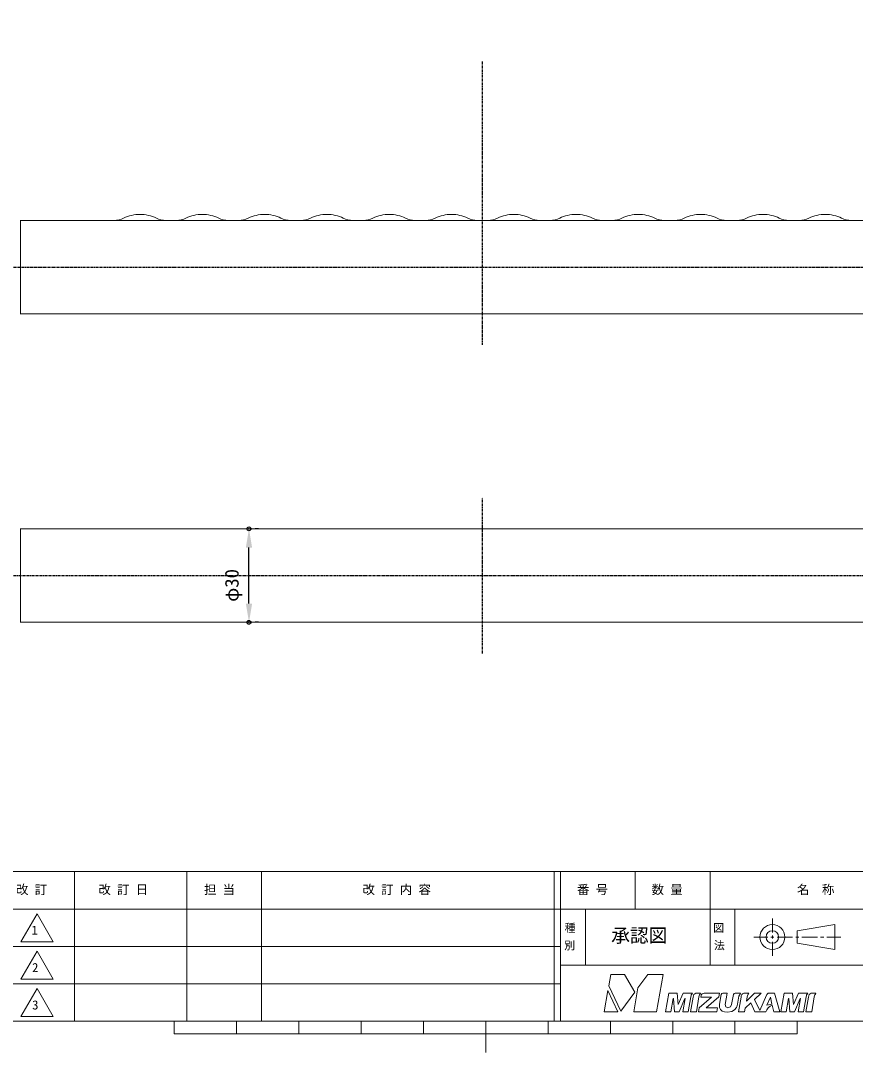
# Model space of a CAD drawing. Units: millimetres on the paper. Extents: x -203 to 203, y -143 to 143.
# Drawn here: x -74.7 to 59.3, y -143 to 22.5 of the extents above; entities that cross this region are included whole.
import ezdxf
from ezdxf.enums import TextEntityAlignment as Align

# ---------------------------------------------------------------- set-up
doc = ezdxf.new("R2010")
doc.units = ezdxf.units.MM
doc.header["$PDMODE"] = 32
doc.header["$PDSIZE"] = 0.6
doc.linetypes.add('USER1', pattern=[0.629921, 0.393701, -0.07874, 0.07874, -0.07874])
for name, color, linetype, lineweight in [('0-1_DIMENSION_LINES$02_DIMENSI', 7, 'Continuous', 25), ('0-3_DIMENSION_LINES$01_CENTER_', 7, 'USER1', 25), ('0-4_DIMENSION_LINES$03_LINES', 7, 'Continuous', 18), ('0-5_図面_FORMAT$03_TEXT', 7, 'Continuous', 18), ('0-6_図面_FORMAT$02_LOGO$01_MZ_LO', 7, 'Continuous', 18), ('0-8_図面_FORMAT$01_WAKU$OUT_LINE', 6, 'Continuous', 18), ('0-9_図面_FORMAT$01_WAKU$SUB_LINE', 7, 'Continuous', 18)]:
    doc.layers.add(name, color=color, linetype=linetype, lineweight=lineweight)
doc.styles.add('ＭＳ ゴシック', font='')
doc.styles.get('ＭＳ ゴシック').set_extended_font_data('MS Gothic')

# ---------------------------------------------------------------- blocks, each defined once
blk = doc.blocks.new('X33')
at = {"layer": '0-5_図面_FORMAT$03_TEXT', "style": 'ＭＳ ゴシック'}
for s, p in [('種', (427.306, 17.886)), ('別', (427.201, 12.263))]:
    blk.add_text(s, height=2.566, dxfattribs=at).set_placement(p, align=Align.BOTTOM_LEFT)
blk = doc.blocks.new('X34')
at = {"layer": '0-5_図面_FORMAT$03_TEXT', "style": 'ＭＳ ゴシック'}
for s, p in [('図', (475.005, 17.886)), ('法', (475.236, 12.263))]:
    blk.add_text(s, height=2.566, dxfattribs=at).set_placement(p, align=Align.BOTTOM_LEFT)

msp = doc.modelspace()

# ---------------------------------------------------------------- linework, layer by layer
at = {"layer": '0-1_DIMENSION_LINES$02_DIMENSI'}
for p, q in [((-36.5, -59), (-37, -59)), ((-38, -71), (-38, -62)), ((-36.5, -74), (-37, -74))]:
    msp.add_line(p, q, dxfattribs=at)
for p in [(-38, -59), (-38, -74)]:
    msp.add_point(p, dxfattribs=at)
for points in [[(-37.5, -62), (-38.5, -62), (-38, -59)], [(-38.5, -71), (-37.5, -71), (-38, -74)]]:
    msp.add_solid(points, dxfattribs=at)
at = {"layer": '0-3_DIMENSION_LINES$01_CENTER_'}
for p, q in [((-0.5, -29.5), (-0.5, 16)), ((-110.5, -17), (109.5, -17)), ((-0.5, -79), (-0.5, -54)), ((-118, -66.5), (117, -66.5))]:
    msp.add_line(p, q, dxfattribs=at)
at = {"layer": '0-4_DIMENSION_LINES$03_LINES'}
for p, q in [((-74.65, -24.55), (-74.65, -9.45)), ((73.65, -9.5), (-74.65, -9.5)), ((73.65, -24.5), (-74.65, -24.5)), ((-74.65, -74.05), (-74.65, -58.95)), ((73.65, -59), (-74.65, -59)), ((73.65, -74), (-74.65, -74))]:
    msp.add_line(p, q, dxfattribs=at)
for centre, radius, start, end in [((-59.641, -6), 3.5, 270, 295.84205), ((-55.5, -14.55), 6, 89.90448, 115.84205), ((-55.48, -14.55), 6, 64.15795, 90.09552), ((-51.339, -6), 3.5, 244.15795, 270), ((-49.641, -6), 3.5, 270, 295.84205), ((-45.5, -14.55), 6, 89.90448, 115.84205), ((-45.48, -14.55), 6, 64.15795, 90.09552), ((-41.339, -6), 3.5, 244.15795, 270), ((-39.641, -6), 3.5, 270, 295.84205), ((-35.5, -14.55), 6, 89.90448, 115.84205), ((-35.48, -14.55), 6, 64.15795, 90.09552), ((-31.339, -6), 3.5, 244.15795, 270), ((-29.641, -6), 3.5, 270, 295.84205), ((-25.5, -14.55), 6, 89.90448, 115.84205), ((-25.48, -14.55), 6, 64.15795, 90.09552), ((-21.339, -6), 3.5, 244.15795, 270), ((-19.641, -6), 3.5, 270, 295.84205), ((-15.5, -14.55), 6, 89.90448, 115.84205), ((-15.48, -14.55), 6, 64.15795, 90.09552), ((-11.339, -6), 3.5, 244.15795, 270), ((-9.641, -6), 3.5, 270, 295.84205), ((-5.5, -14.55), 6, 89.90448, 115.84205), ((-5.48, -14.55), 6, 64.15795, 90.09552), ((-1.339, -6), 3.5, 244.15795, 270), ((0.359, -6), 3.5, 270, 295.84205), ((4.5, -14.55), 6, 89.90448, 115.84205), ((4.52, -14.55), 6, 64.15795, 90.09552), ((8.661, -6), 3.5, 244.15795, 270), ((10.339, -6), 3.5, 270, 295.84205), ((14.48, -14.55), 6, 89.90448, 115.84205), ((14.5, -14.55), 6, 64.15795, 90.09552), ((18.641, -6), 3.5, 244.15795, 270), ((20.339, -6), 3.5, 270, 295.84205), ((24.48, -14.55), 6, 89.90448, 115.84205), ((24.5, -14.55), 6, 64.15795, 90.09552), ((28.641, -6), 3.5, 244.15795, 270), ((30.339, -6), 3.5, 270, 295.84205), ((34.48, -14.55), 6, 89.90448, 115.84205), ((34.5, -14.55), 6, 64.15795, 90.09552), ((38.641, -6), 3.5, 244.15795, 270), ((40.339, -6), 3.5, 270, 295.84205), ((44.48, -14.55), 6, 89.90448, 115.84205), ((44.5, -14.55), 6, 64.15795, 90.09552), ((48.641, -6), 3.5, 244.15795, 270), ((50.339, -6), 3.5, 270, 295.84205), ((54.48, -14.55), 6, 89.90448, 115.84205), ((54.5, -14.55), 6, 64.15795, 90.09552), ((58.641, -6), 3.5, 244.15795, 270)]:
    msp.add_arc(centre, radius, start, end, dxfattribs=at)
at = {"layer": '0-5_図面_FORMAT$03_TEXT'}
for p, q in [((46, -123.75), (46, -121.5)), ((56, -122.5), (50, -123.5)), ((56, -126.5), (56, -122.5)), ((50, -123.5), (50, -125.5)), ((45.25, -124.5), (43, -124.5)), ((46.25, -124.5), (45.75, -124.5)), ((46, -124.75), (46, -124.25)), ((46, -127.5), (46, -125.25)), ((49.25, -124.5), (46.75, -124.5)), ((50.25, -124.5), (49.75, -124.5)), ((50, -125.5), (56, -126.5)), ((53.25, -124.5), (50.75, -124.5)), ((54.25, -124.5), (53.75, -124.5)), ((57, -124.5), (54.75, -124.5))]:
    msp.add_line(p, q, dxfattribs=at)
for points in [[(-72, -120.75), (-74.598, -125.25), (-69.402, -125.25)], [(-72, -126.75), (-74.598, -131.25), (-69.402, -131.25)], [(-72, -132.75), (-74.598, -137.25), (-69.402, -137.25)]]:
    msp.add_lwpolyline(points, close=True, dxfattribs=at)
for radius in [2, 1]:
    msp.add_circle((46, -124.5), radius, dxfattribs=at)
at = {"layer": '0-6_図面_FORMAT$02_LOGO$01_MZ_LO'}
for p, q in [((20.052, -130.5), (19.733, -132.307)), ((22.281, -130.5), (20.052, -130.5)), ((23.918, -133.353), (22.281, -130.5)), ((26.007, -130.5), (24.423, -132.664)), ((28.452, -130.5), (26.007, -130.5)), ((27.394, -136.5), (28.452, -130.5)), ((19.733, -132.307), (21.68, -136.412)), ((19.598, -133.076), (18.994, -136.5)), ((21.221, -136.5), (19.598, -133.076)), ((21.68, -136.412), (23.918, -133.353)), ((24.423, -132.664), (23.747, -136.5)), ((29.38, -133.5), (28.851, -136.5)), ((30.713, -133.5), (29.38, -133.5)), ((30.881, -135.325), (30.713, -133.5)), ((31.697, -133.5), (30.881, -135.325)), ((33.156, -133.5), (31.697, -133.5)), ((32.493, -136.5), (32.919, -134.081)), ((33.164, -133.522), (33.156, -133.5)), ((34.478, -133.5), (33.731, -133.5)), ((34.491, -133.528), (34.478, -133.5)), ((34.592, -133.9), (34.52, -134.136)), ((37.537, -133.5), (35.065, -133.5)), ((37.431, -134.099), (37.537, -133.5)), ((37.806, -133.692), (37.524, -135.289)), ((38.764, -133.5), (38.048, -133.5)), ((38.441, -135.331), (38.764, -133.5)), ((39.755, -133.696), (39.466, -135.331)), ((40.714, -133.507), (40.002, -133.5)), ((40.399, -135.289), (40.626, -134.001)), ((40.626, -134.001), (40.864, -133.542)), ((40.849, -133.5), (40.714, -133.507)), ((40.864, -133.542), (40.849, -133.5)), ((42.209, -133.5), (41.412, -133.5)), ((43.143, -133.5), (41.836, -134.805)), ((42.222, -133.528), (42.209, -133.5)), ((43.107, -134.53), (44.192, -133.5)), ((44.192, -133.5), (43.143, -133.5)), ((45.049, -133.832), (43.995, -136.289)), ((46.337, -133.5), (45.468, -133.5)), ((47.188, -136.5), (46.337, -133.5)), ((47.89, -133.5), (47.361, -136.5)), ((49.223, -133.5), (47.89, -133.5)), ((49.391, -135.325), (49.223, -133.5)), ((50.207, -133.5), (49.391, -135.325)), ((51.666, -133.5), (50.207, -133.5)), ((51.003, -136.5), (51.429, -134.081)), ((51.674, -133.522), (51.666, -133.5)), ((52.988, -133.5), (52.241, -133.5)), ((53.001, -133.528), (52.988, -133.5)), ((29.708, -136.5), (30.085, -134.372)), ((30.085, -134.372), (30.121, -134.372)), ((30.121, -134.372), (30.313, -136.5)), ((31.031, -136.5), (31.977, -134.372)), ((32.019, -134.372), (31.642, -136.5)), ((33.299, -134.137), (32.883, -136.5)), ((33.799, -136.5), (34.222, -134.095)), ((36.248, -134.138), (34.235, -135.872)), ((34.52, -134.136), (36.248, -134.138)), ((35.358, -135.851), (37.431, -134.099)), ((37.524, -135.289), (37.521, -135.794)), ((38.51, -135.713), (38.441, -135.331)), ((38.863, -135.851), (38.51, -135.713)), ((39.262, -135.715), (38.863, -135.851)), ((39.466, -135.331), (39.262, -135.715)), ((40.233, -135.778), (40.29, -135.668)), ((40.987, -134.137), (40.572, -136.5)), ((41.644, -135.919), (42.528, -135.079)), ((41.836, -134.805), (41.959, -134.095)), ((42.528, -135.079), (43.184, -136.5)), ((43.995, -136.289), (43.107, -134.53)), ((45.11, -135.417), (45.68, -134.166)), ((45.934, -135.28), (45.11, -135.417)), ((45.68, -134.166), (45.934, -135.28)), ((45.965, -135.404), (46.245, -136.5)), ((48.218, -136.5), (48.595, -134.372)), ((48.595, -134.372), (48.631, -134.372)), ((48.631, -134.372), (48.823, -136.5)), ((49.541, -136.5), (50.487, -134.372)), ((50.529, -134.372), (50.152, -136.5)), ((51.809, -134.137), (51.393, -136.5)), ((52.309, -136.5), (52.732, -134.095)), ((18.994, -136.5), (21.221, -136.5)), ((23.747, -136.5), (27.394, -136.5)), ((28.851, -136.5), (29.708, -136.5)), ((30.313, -136.5), (31.031, -136.5)), ((31.642, -136.5), (32.493, -136.5)), ((32.883, -136.5), (33.799, -136.5)), ((34.235, -135.872), (34.125, -136.5)), ((34.125, -136.5), (37.07, -136.5)), ((37.184, -135.854), (35.358, -135.851)), ((37.07, -136.5), (37.184, -135.854)), ((37.521, -135.794), (37.657, -136.139)), ((37.657, -136.139), (37.93, -136.397)), ((37.93, -136.397), (38.341, -136.518)), ((38.341, -136.518), (38.813, -136.549)), ((38.813, -136.549), (39.48, -136.449)), ((39.48, -136.449), (39.895, -136.201)), ((39.895, -136.201), (40.227, -135.789)), ((40.572, -136.5), (41.537, -136.5)), ((41.537, -136.5), (41.538, -136.5)), ((41.538, -136.5), (41.544, -136.5)), ((41.544, -136.5), (41.644, -135.919)), ((43.184, -136.5), (44.946, -136.5)), ((46.245, -136.5), (47.188, -136.5)), ((47.361, -136.5), (48.218, -136.5)), ((48.823, -136.5), (49.541, -136.5)), ((50.152, -136.5), (51.003, -136.5)), ((51.393, -136.5), (52.309, -136.5))]:
    msp.add_line(p, q, dxfattribs=at)
msp.add_lwpolyline([(40.374, -135.424), (40.397, -135.301), (40.397, -135.301)], dxfattribs=at)
for centre, radius, start, end in [((33.774, -134.123), 0.856, 135.436, 177.18162), ((33.898, -134.078), 0.602, 106.10853, 185.61083), ((35.205, -134.213), 0.99, 136.18472, 173.12017), ((35.074, -133.99), 0.49, 91.03463, 169.38909), ((38.043, -133.742), 0.242, 88.80192, 167.99496), ((39.997, -133.747), 0.247, 88.77298, 167.99431), ((41.581, -134.073), 0.597, 106.38228, 186.12371), ((42.933, -134.202), 0.98, 136.54508, 173.70767), ((45.459, -133.92), 0.42, 88.83548, 167.9571), ((52.284, -134.123), 0.856, 135.436, 177.18162), ((52.408, -134.078), 0.602, 106.10853, 185.61083), ((53.715, -134.213), 0.99, 136.18472, 173.12017), ((31.998, -134.363), 0.0228, 337.38667, 202.61333), ((39.51, -135.264), 0.878, 332.65034, 349.54143), ((38.551, -134.961), 1.876, 349.54143, 349.93236), ((46.839, -137.238), 2.032, 115.4544, 158.69079), ((50.508, -134.363), 0.0228, 337.38667, 202.61333), ((38.92, -135.098), 1.479, 332.15939, 332.65034)]:
    msp.add_arc(centre, radius, start, end, dxfattribs=at)
at = {"layer": '0-8_図面_FORMAT$01_WAKU$OUT_LINE'}
for p, q in [((198, -114), (-198, -114)), ((11, -114), (11, -138)), ((12, -114), (12, -138)), ((198, -120), (-78, -120)), ((-50, -140), (-50, -138)), ((-40, -140), (-40, -138)), ((-30, -140), (-30, -138)), ((-20, -140), (-20, -138)), ((-10, -140), (-10, -138)), ((0, -138), (0, -143)), ((10, -140), (10, -138)), ((20, -140), (20, -138)), ((30, -140), (30, -138)), ((40, -140), (40, -138)), ((50, -140), (50, -138)), ((-50, -140), (50, -140))]:
    msp.add_line(p, q, dxfattribs=at)
msp.add_lwpolyline([(-198, -138), (198, -138), (198, 138), (-198, 138)], close=True, dxfattribs=at)
at = {"layer": '0-9_図面_FORMAT$01_WAKU$SUB_LINE'}
for p, q in [((-66, -114), (-66, -138)), ((-48, -114), (-48, -138)), ((-36, -114), (-36, -138)), ((24, -114), (24, -120)), ((36, -129), (36, -114)), ((16, -129), (16, -120)), ((40, -120), (40, -129)), ((12, -126), (-78, -126)), ((12, -129), (144, -129)), ((12, -132), (-78, -132))]:
    msp.add_line(p, q, dxfattribs=at)

# ---------------------------------------------------------------- block references
at = {"layer": '0-5_図面_FORMAT$03_TEXT', "xscale": 0.5, "yscale": 0.5}
for name in ['X33', 'X34']:
    msp.add_blockref(name, (-201, -133), dxfattribs=at)

# ---------------------------------------------------------------- texts
at = {"layer": '0-1_DIMENSION_LINES$02_DIMENSI', "style": 'ＭＳ ゴシック'}
msp.add_text('φ30', height=2.199, rotation=90, dxfattribs=at).set_placement((-39, -70.714), align=Align.BOTTOM_LEFT)
at = {"layer": '0-5_図面_FORMAT$03_TEXT', "style": 'ＭＳ ゴシック'}
for s, height, p in [('改 訂', 1.466, (-75.39, -118.047)), ('改 訂 日', 1.466, (-62.167, -118.047)), ('担 当', 1.466, (-45.223, -118.047)), ('改 訂 内 容', 1.466, (-19.789, -118.031)), ('番 号', 1.466, (14.635, -118.047)), ('数 量', 1.466, (26.615, -118.047)), ('名\u3000称', 1.466, (49.95, -118.047)), ('1', 1.466, (-72.886, -124.563)), ('承認図', 2.199, (20.145, -126.002)), ('2', 1.466, (-72.802, -130.563)), ('3', 1.466, (-72.792, -136.563))]:
    msp.add_text(s, height=height, dxfattribs=at).set_placement(p, align=Align.BOTTOM_LEFT)

doc.saveas('drawing.dxf')
